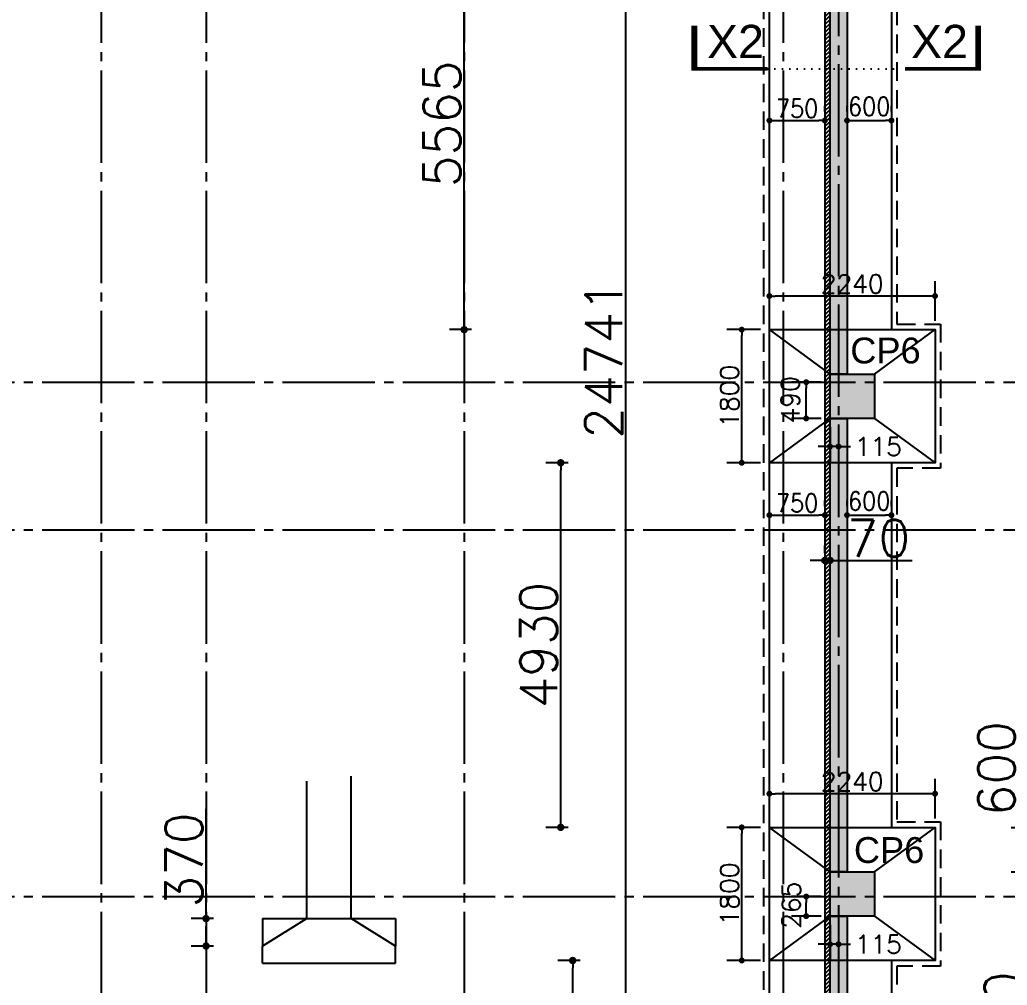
# Model space of a CAD drawing. Extents: x -200722 to 834823, y -494970 to 88783.
# Drawn here: x 253466 to 266819, y 30374 to 43430 of the extents above; entities that cross this region are included whole.
import ezdxf
from ezdxf.enums import TextEntityAlignment as Align

# ---------------------------------------------------------------- set-up
doc = ezdxf.new("R2010")
doc.units = 0
doc.header["$LTSCALE"] = 100
doc.header["$MEASUREMENT"] = 0
doc.header["$PDMODE"] = 34
for name, pattern in [('ACAD_ISO04W100', [30, 24, -3, 0, -3]), ('CL', [3.25, 2.5, -0.25, 0.25, -0.25]), ('DOT', [0.25, 0, -0.25]), ('HIDDEN', [0.375, 0.25, -0.125])]:
    doc.linetypes.add(name, pattern=pattern)
doc.layers.get('0').update_dxf_attribs({"linetype": 'CONTINUOUS'})
doc.layers.get('DEFPOINTS').update_dxf_attribs({"linetype": 'CONTINUOUS'})
for name, color, linetype in [('A-Grid', 5, 'ACAD_ISO04W100'), ('BEAM', 4, 'CONTINUOUS'), ('COL', 150, 'CONTINUOUS'), ('DIM', 3, 'CONTINUOUS'), ('F_EXEC', 3, 'HIDDEN'), ('F_FTG1', 11, 'CONTINUOUS'), ('RCCWALL', 6, 'CONTINUOUS'), ('TEXT', 2, 'CONTINUOUS')]:
    doc.layers.add(name, color=color, linetype=linetype)
doc.layers.add('HATCH', color=252, linetype='CONTINUOUS', lineweight=30)
doc.styles.add('AR', font='arial.ttf')
doc.styles.add('ROMANS', font='romans.shx')
doc.styles.get("Standard").update_dxf_attribs({"font": 'simplex.shx'})
doc.styles.add('TIMES-N', font='arial.ttf')
doc.dimstyles.new('01 S.K', dxfattribs={"dimtxt": 230, "dimasz": 100, "dimexe": 200, "dimexo": 100, "dimgap": 50, "dimtad": 1, "dimdec": 0, "dimzin": 0, "dimdsep": 46, "dimtxsty": 'Standard', "dimblk": 'DOT', "dimcen": 0.09, "dimclrd": 4, "dimclre": 4, "dimclrt": 4, "dimadec": 0, "dimazin": 0, "dimtfac": 1, "dimtdec": 0, "dimtofl": 0, "dimtmove": 0, "dimatfit": 3, "dimfxl": 2, "dimtolj": 1, "dimtzin": 0, "dimarcsym": 1})
doc.dimstyles.new('STANDARD$0', dxfattribs={"dimtxt": 2.5, "dimasz": 2.5, "dimexe": 2, "dimexo": 0.7, "dimgap": 0.9, "dimtad": 1, "dimdec": 0, "dimdsep": 46, "dimtxsty": 'ROMANS', "dimcen": 0.09, "dimclrd": 4, "dimclre": 4, "dimclrt": 3, "dimadec": 0, "dimazin": 0, "dimtfac": 1, "dimtdec": 0, "dimtmove": 0, "dimatfit": 3, "dimfxl": 1, "dimtolj": 1, "dimtzin": 0, "dimarcsym": 0})

# ---------------------------------------------------------------- blocks, each defined once
blk = doc.blocks.new('DOT')
at = {"color": 0, "linetype": 'ByBlock'}
blk.add_line((-0.5, 0), (-1, 0), dxfattribs=at)
at = {"color": 0, "linetype": 'ByBlock', "const_width": 0.5}
blk.add_lwpolyline([(-0.25, 0, 1), (0.25, 0, 1)], format="xyb", close=True, dxfattribs=at)
blk = doc.blocks.new('*D1071')
at = {"layer": 'BEAM', "color": 0, "lineweight": -2, "transparency": 16777216}
for p, q in [((263603, 36851), (263603, 36931)), ((264353, 36851), (264353, 36931)), ((263683, 36731), (264273, 36731))]:
    blk.add_line(p, q, dxfattribs=at)
at = {"layer": 'DEFPOINTS', "color": 0, "lineweight": -3, "transparency": 16777216}
for p in [(263603, 36731, 7447), (264353, 36731, 7447), (264353, 36731)]:
    blk.add_point(p, dxfattribs=at)
at = {"layer": 'BEAM', "color": 0, "lineweight": -2, "transparency": 16777216, "xscale": 80, "yscale": 80, "zscale": 80, "rotation": 180}
blk.add_blockref('DOT', (263603, 36731), dxfattribs=at)
at = {"layer": 'BEAM', "color": 0, "lineweight": -2, "transparency": 16777216, "xscale": 80, "yscale": 80, "zscale": 80}
blk.add_blockref('DOT', (264353, 36731), dxfattribs=at)
at = {"layer": 'BEAM', "color": 0, "transparency": 16777216, "insert": (263978, 36895), "char_height": 248, "attachment_point": 5}
blk.add_mtext('\\A1;{\\W0.9;750}', dxfattribs=at)
blk = doc.blocks.new('_DOT')
at = {"color": 0, "linetype": 'ByBlock'}
blk.add_line((-0.5, 0), (-1, 0), dxfattribs=at)
at = {"color": 0, "linetype": 'ByBlock', "const_width": 0.5}
blk.add_lwpolyline([(-0.25, 0, 1), (0.25, 0, 1)], format="xyb", close=True, dxfattribs=at)
blk = doc.blocks.new('*D1072')
at = {"layer": 'BEAM', "color": 0, "lineweight": -2, "transparency": 16777216}
for p, q in [((264653, 36851), (264653, 36931)), ((265253, 36851), (265253, 36931)), ((264733, 36731), (265173, 36731))]:
    blk.add_line(p, q, dxfattribs=at)
at = {"layer": 'DEFPOINTS', "color": 0, "lineweight": -3, "transparency": 16777216}
for p in [(264653, 36731, 7447), (265253, 36731, 7447), (265253, 36731)]:
    blk.add_point(p, dxfattribs=at)
at = {"layer": 'BEAM', "color": 0, "lineweight": -2, "transparency": 16777216, "xscale": 80, "yscale": 80, "zscale": 80, "rotation": 180}
blk.add_blockref('DOT', (264653, 36731), dxfattribs=at)
at = {"layer": 'BEAM', "color": 0, "lineweight": -2, "transparency": 16777216, "xscale": 80, "yscale": 80, "zscale": 80}
blk.add_blockref('DOT', (265253, 36731), dxfattribs=at)
at = {"layer": 'BEAM', "color": 0, "transparency": 16777216, "insert": (264953, 36922), "char_height": 248, "attachment_point": 5}
blk.add_mtext('\\A1;{\\W0.9;600}', dxfattribs=at)
blk = doc.blocks.new('*D1324')
at = {"layer": 'BEAM', "color": 0, "lineweight": -2, "transparency": 16777216}
for p, q in [((264423, 31190), (264423, 30729)), ((264538, 31189), (264538, 30729)), ((264343, 30929), (264263, 30929)), ((264538, 30929), (264423, 30929)), ((264618, 30929), (264698, 30929))]:
    blk.add_line(p, q, dxfattribs=at)
at = {"layer": 'DEFPOINTS', "color": 0, "lineweight": -3, "transparency": 16777216}
for p in [(264423, 31310, -2904), (264538, 31309, 17790), (264423, 30929)]:
    blk.add_point(p, dxfattribs=at)
at = {"layer": 'BEAM', "color": 0, "lineweight": -2, "transparency": 16777216, "xscale": 80, "yscale": 80, "zscale": 80}
blk.add_blockref('DOT', (264423, 30929), dxfattribs=at)
at = {"layer": 'BEAM', "color": 0, "lineweight": -2, "transparency": 16777216, "xscale": 80, "yscale": 80, "zscale": 80, "rotation": 180}
blk.add_blockref('DOT', (264538, 30929), dxfattribs=at)
at = {"layer": 'BEAM', "color": 0, "transparency": 16777216, "insert": (265076, 30929), "char_height": 248, "attachment_point": 5}
blk.add_mtext('\\A1;115', dxfattribs=at)
blk = doc.blocks.new('*D1325')
at = {"layer": 'BEAM', "color": 0, "lineweight": -2, "transparency": 16777216}
for p, q in [((264303, 31574), (263901, 31574)), ((264101, 31389), (264101, 31494)), ((264303, 31309), (263901, 31309))]:
    blk.add_line(p, q, dxfattribs=at)
at = {"layer": 'DEFPOINTS', "color": 0, "lineweight": -3, "transparency": 16777216}
for p in [(264101, 31574), (264423, 31574, 7447), (264423, 31309, -2897)]:
    blk.add_point(p, dxfattribs=at)
at = {"layer": 'BEAM', "color": 0, "lineweight": -2, "transparency": 16777216, "xscale": 80, "yscale": 80, "zscale": 80}
for p, rotation in [((264101, 31574), 90), ((264101, 31309), 270)]:
    blk.add_blockref('DOT', p, dxfattribs=dict(at, rotation=rotation))
at = {"layer": 'BEAM', "color": 0, "transparency": 16777216, "insert": (263899, 31457), "char_height": 248, "attachment_point": 5, "rotation": 90}
blk.add_mtext('\\A1;265', dxfattribs=at)
blk = doc.blocks.new('*D1326')
at = {"layer": 'BEAM', "color": 0, "lineweight": -2, "transparency": 16777216}
for p, q in [((263603, 32629), (263603, 33164)), ((265843, 32629), (265843, 33164)), ((265763, 32964), (263683, 32964))]:
    blk.add_line(p, q, dxfattribs=at)
at = {"layer": 'DEFPOINTS', "color": 0, "lineweight": -3, "transparency": 16777216}
for p in [(263603, 32964), (263603, 32509, 7447), (265843, 32509, 7447)]:
    blk.add_point(p, dxfattribs=at)
at = {"layer": 'BEAM', "color": 0, "lineweight": -2, "transparency": 16777216, "xscale": 80, "yscale": 80, "zscale": 80, "rotation": 180}
blk.add_blockref('DOT', (263603, 32964), dxfattribs=at)
at = {"layer": 'BEAM', "color": 0, "lineweight": -2, "transparency": 16777216, "xscale": 80, "yscale": 80, "zscale": 80}
blk.add_blockref('DOT', (265843, 32964), dxfattribs=at)
at = {"layer": 'BEAM', "color": 0, "transparency": 16777216, "insert": (264723, 33128), "char_height": 248, "attachment_point": 5}
blk.add_mtext('\\A1;2240', dxfattribs=at)
blk = doc.blocks.new('*D1327')
at = {"layer": 'BEAM', "color": 0, "lineweight": -2, "transparency": 16777216}
for p, q in [((263483, 32509), (263029, 32509)), ((263229, 30789), (263229, 32429)), ((263483, 30709), (263029, 30709))]:
    blk.add_line(p, q, dxfattribs=at)
at = {"layer": 'DEFPOINTS', "color": 0, "lineweight": -3, "transparency": 16777216}
for p in [(263229, 32509), (263603, 32509, 7447), (263603, 30709, 7447)]:
    blk.add_point(p, dxfattribs=at)
at = {"layer": 'BEAM', "color": 0, "lineweight": -2, "transparency": 16777216, "xscale": 80, "yscale": 80, "zscale": 80}
for p, rotation in [((263229, 32509), 90), ((263229, 30709), 270)]:
    blk.add_blockref('DOT', p, dxfattribs=dict(at, rotation=rotation))
at = {"layer": 'BEAM', "color": 0, "transparency": 16777216, "insert": (263065, 31609), "char_height": 248, "attachment_point": 5, "rotation": 90}
blk.add_mtext('\\A1;1800', dxfattribs=at)
blk = doc.blocks.new('*D1328')
at = {"layer": 'BEAM', "color": 0, "lineweight": -2, "transparency": 16777216}
for p, q in [((264423, 37920), (264423, 37459)), ((264538, 37919), (264538, 37459)), ((264343, 37659), (264263, 37659)), ((264538, 37659), (264423, 37659)), ((264618, 37659), (264698, 37659))]:
    blk.add_line(p, q, dxfattribs=at)
at = {"layer": 'DEFPOINTS', "color": 0, "lineweight": -3, "transparency": 16777216}
for p in [(264423, 38040, -2904), (264538, 38039, 7447), (264423, 37659)]:
    blk.add_point(p, dxfattribs=at)
at = {"layer": 'BEAM', "color": 0, "lineweight": -2, "transparency": 16777216, "xscale": 80, "yscale": 80, "zscale": 80}
blk.add_blockref('DOT', (264423, 37659), dxfattribs=at)
at = {"layer": 'BEAM', "color": 0, "lineweight": -2, "transparency": 16777216, "xscale": 80, "yscale": 80, "zscale": 80, "rotation": 180}
blk.add_blockref('DOT', (264538, 37659), dxfattribs=at)
at = {"layer": 'BEAM', "color": 0, "transparency": 16777216, "insert": (265076, 37659), "char_height": 248, "attachment_point": 5}
blk.add_mtext('\\A1;115', dxfattribs=at)
blk = doc.blocks.new('*D1329')
at = {"layer": 'BEAM', "color": 0, "lineweight": -2, "transparency": 16777216}
for p, q in [((264303, 38529), (263901, 38529)), ((264101, 38119), (264101, 38449)), ((264303, 38039), (263901, 38039))]:
    blk.add_line(p, q, dxfattribs=at)
at = {"layer": 'DEFPOINTS', "color": 0, "lineweight": -3, "transparency": 16777216}
for p in [(264101, 38529), (264423, 38529, 7447), (264423, 38039, -2897)]:
    blk.add_point(p, dxfattribs=at)
at = {"layer": 'BEAM', "color": 0, "lineweight": -2, "transparency": 16777216, "xscale": 80, "yscale": 80, "zscale": 80}
for p, rotation in [((264101, 38529), 90), ((264101, 38039), 270)]:
    blk.add_blockref('DOT', p, dxfattribs=dict(at, rotation=rotation))
at = {"layer": 'BEAM', "color": 0, "transparency": 16777216, "insert": (263885, 38290), "char_height": 248, "attachment_point": 5, "rotation": 90}
blk.add_mtext('\\A1;490', dxfattribs=at)
blk = doc.blocks.new('*D1330')
at = {"layer": 'BEAM', "color": 0, "lineweight": -2, "transparency": 16777216}
for p, q in [((263603, 39359), (263603, 39894)), ((265843, 39359), (265843, 39894)), ((265763, 39694), (263683, 39694))]:
    blk.add_line(p, q, dxfattribs=at)
at = {"layer": 'DEFPOINTS', "color": 0, "lineweight": -3, "transparency": 16777216}
for p in [(263603, 39694), (263603, 39239, 7447), (265843, 39239, 7447)]:
    blk.add_point(p, dxfattribs=at)
at = {"layer": 'BEAM', "color": 0, "lineweight": -2, "transparency": 16777216, "xscale": 80, "yscale": 80, "zscale": 80, "rotation": 180}
blk.add_blockref('DOT', (263603, 39694), dxfattribs=at)
at = {"layer": 'BEAM', "color": 0, "lineweight": -2, "transparency": 16777216, "xscale": 80, "yscale": 80, "zscale": 80}
blk.add_blockref('DOT', (265843, 39694), dxfattribs=at)
at = {"layer": 'BEAM', "color": 0, "transparency": 16777216, "insert": (264723, 39858), "char_height": 248, "attachment_point": 5}
blk.add_mtext('\\A1;2240', dxfattribs=at)
blk = doc.blocks.new('*D1331')
at = {"layer": 'BEAM', "color": 0, "lineweight": -2, "transparency": 16777216}
for p, q in [((263483, 39239), (263029, 39239)), ((263229, 37519), (263229, 39159)), ((263483, 37439), (263029, 37439))]:
    blk.add_line(p, q, dxfattribs=at)
at = {"layer": 'DEFPOINTS', "color": 0, "lineweight": -3, "transparency": 16777216}
for p in [(263229, 39239), (263603, 39239, 7447), (263603, 37439, 7447)]:
    blk.add_point(p, dxfattribs=at)
at = {"layer": 'BEAM', "color": 0, "lineweight": -2, "transparency": 16777216, "xscale": 80, "yscale": 80, "zscale": 80}
for p, rotation in [((263229, 39239), 90), ((263229, 37439), 270)]:
    blk.add_blockref('DOT', p, dxfattribs=dict(at, rotation=rotation))
at = {"layer": 'BEAM', "color": 0, "transparency": 16777216, "insert": (263065, 38339), "char_height": 248, "attachment_point": 5, "rotation": 90}
blk.add_mtext('\\A1;1800', dxfattribs=at)
blk = doc.blocks.new('*D2003')
at = {"layer": 'BEAM', "color": 0, "lineweight": -2, "transparency": 16777216}
for p, q in [((263603, 42187), (263603, 42267)), ((264353, 42187), (264353, 42267)), ((263683, 42067), (264273, 42067))]:
    blk.add_line(p, q, dxfattribs=at)
at = {"layer": 'DEFPOINTS', "color": 0, "lineweight": -3, "transparency": 16777216}
for p in [(263603, 42067, 7447), (264353, 42067, 7447), (264353, 42067)]:
    blk.add_point(p, dxfattribs=at)
at = {"layer": 'BEAM', "color": 0, "lineweight": -2, "transparency": 16777216, "xscale": 80, "yscale": 80, "zscale": 80, "rotation": 180}
blk.add_blockref('DOT', (263603, 42067), dxfattribs=at)
at = {"layer": 'BEAM', "color": 0, "lineweight": -2, "transparency": 16777216, "xscale": 80, "yscale": 80, "zscale": 80}
blk.add_blockref('DOT', (264353, 42067), dxfattribs=at)
at = {"layer": 'BEAM', "color": 0, "transparency": 16777216, "insert": (263978, 42231), "char_height": 248, "attachment_point": 5}
blk.add_mtext('\\A1;{\\W0.9;750}', dxfattribs=at)
blk = doc.blocks.new('*D2004')
at = {"layer": 'BEAM', "color": 0, "lineweight": -2, "transparency": 16777216}
for p, q in [((264653, 42187), (264653, 42267)), ((265253, 42187), (265253, 42267)), ((264733, 42067), (265173, 42067))]:
    blk.add_line(p, q, dxfattribs=at)
at = {"layer": 'DEFPOINTS', "color": 0, "lineweight": -3, "transparency": 16777216}
for p in [(264653, 42067, 7447), (265253, 42067, 7447), (265253, 42067)]:
    blk.add_point(p, dxfattribs=at)
at = {"layer": 'BEAM', "color": 0, "lineweight": -2, "transparency": 16777216, "xscale": 80, "yscale": 80, "zscale": 80, "rotation": 180}
blk.add_blockref('DOT', (264653, 42067), dxfattribs=at)
at = {"layer": 'BEAM', "color": 0, "lineweight": -2, "transparency": 16777216, "xscale": 80, "yscale": 80, "zscale": 80}
blk.add_blockref('DOT', (265253, 42067), dxfattribs=at)
at = {"layer": 'BEAM', "color": 0, "transparency": 16777216, "insert": (264953, 42258), "char_height": 248, "attachment_point": 5}
blk.add_mtext('\\A1;{\\W0.9;600}', dxfattribs=at)
blk = doc.blocks.new('*D2992')
at = {"color": 4, "lineweight": -2, "ltscale": 0.4, "transparency": 16777216}
for p, q in [((261762, 51205), (261462, 51205)), ((261662, 26564), (261662, 51105)), ((261762, 26464), (261462, 26464))]:
    blk.add_line(p, q, dxfattribs=at)
at = {"layer": 'DEFPOINTS', "color": 0, "lineweight": -3, "ltscale": 0.4, "transparency": 16777216}
for p in [(261662, 51205), (264423, 51205), (264423, 26464)]:
    blk.add_point(p, dxfattribs=at)
at = {"color": 4, "lineweight": -2, "ltscale": 0.4, "transparency": 16777216, "xscale": 100, "yscale": 100, "zscale": 100}
for p, rotation in [((261662, 51205), 90), ((261662, 26464), 270)]:
    blk.add_blockref('_DOT', p, dxfattribs=dict(at, rotation=rotation))
at = {"color": 4, "lineweight": -3, "ltscale": 0.4, "transparency": 16777216, "insert": (261362, 38835), "char_height": 500, "attachment_point": 5, "rotation": 90}
blk.add_mtext('\\A1;24741', dxfattribs=at)
blk = doc.blocks.new('*D2993')
at = {"color": 4, "lineweight": -2, "ltscale": 0.4, "transparency": 16777216}
for p, q in [((264353, 36219), (264353, 36319)), ((264423, 36219), (264423, 36319)), ((264253, 36119), (264153, 36119)), ((264523, 36119), (265532, 36119))]:
    blk.add_line(p, q, dxfattribs=at)
at = {"layer": 'DEFPOINTS', "color": 0, "lineweight": -3, "ltscale": 0.4, "transparency": 16777216}
for p in [(264353, 36119), (264423, 36119), (264423, 36119)]:
    blk.add_point(p, dxfattribs=at)
at = {"color": 4, "lineweight": -2, "ltscale": 0.4, "transparency": 16777216, "xscale": 100, "yscale": 100, "zscale": 100}
blk.add_blockref('_DOT', (264353, 36119), dxfattribs=at)
at = {"color": 4, "lineweight": -2, "ltscale": 0.4, "transparency": 16777216, "xscale": 100, "yscale": 100, "zscale": 100, "rotation": 180}
blk.add_blockref('_DOT', (264423, 36119), dxfattribs=at)
at = {"color": 4, "lineweight": -3, "ltscale": 0.4, "transparency": 16777216, "insert": (265077, 36419), "char_height": 500, "attachment_point": 5}
blk.add_mtext('\\A1;70', dxfattribs=at)
blk = doc.blocks.new('*D3003')
at = {"color": 4, "lineweight": -2, "ltscale": 0.4, "transparency": 16777216}
for p, q in [((261043, 30709), (260743, 30709)), ((260943, 26564), (260943, 30609)), ((261043, 26464), (260743, 26464))]:
    blk.add_line(p, q, dxfattribs=at)
at = {"layer": 'DEFPOINTS', "color": 0, "lineweight": -3, "ltscale": 0.4, "transparency": 16777216}
for p in [(260943, 30709), (265020, 30709), (265020, 26464)]:
    blk.add_point(p, dxfattribs=at)
at = {"color": 4, "lineweight": -2, "ltscale": 0.4, "transparency": 16777216, "xscale": 100, "yscale": 100, "zscale": 100}
for p, rotation in [((260943, 30709), 90), ((260943, 26464), 270)]:
    blk.add_blockref('_DOT', p, dxfattribs=dict(at, rotation=rotation))
at = {"color": 4, "lineweight": -3, "ltscale": 0.4, "transparency": 16777216, "insert": (260643, 28587), "char_height": 500, "attachment_point": 5, "rotation": 90}
blk.add_mtext('\\A1;4245', dxfattribs=at)
blk = doc.blocks.new('*D3005')
at = {"color": 4, "lineweight": -2, "ltscale": 0.4, "transparency": 16777216}
for p, q in [((260881, 37439), (260581, 37439)), ((260781, 32609), (260781, 37339)), ((260881, 32509), (260581, 32509))]:
    blk.add_line(p, q, dxfattribs=at)
at = {"layer": 'DEFPOINTS', "color": 0, "lineweight": -3, "ltscale": 0.4, "transparency": 16777216}
for p in [(260781, 37439), (264983, 37439), (264983, 32509)]:
    blk.add_point(p, dxfattribs=at)
at = {"color": 4, "lineweight": -2, "ltscale": 0.4, "transparency": 16777216, "xscale": 100, "yscale": 100, "zscale": 100}
for p, rotation in [((260781, 37439), 90), ((260781, 32509), 270)]:
    blk.add_blockref('_DOT', p, dxfattribs=dict(at, rotation=rotation))
at = {"color": 4, "lineweight": -3, "ltscale": 0.4, "transparency": 16777216, "insert": (260481, 34974), "char_height": 500, "attachment_point": 5, "rotation": 90}
blk.add_mtext('\\A1;4930', dxfattribs=at)
blk = doc.blocks.new('*D3006')
at = {"color": 4, "lineweight": -2, "ltscale": 0.4, "transparency": 16777216}
for p, q in [((259575, 44804), (259275, 44804)), ((259475, 39339), (259475, 44704)), ((259575, 39239), (259275, 39239))]:
    blk.add_line(p, q, dxfattribs=at)
at = {"layer": 'DEFPOINTS', "color": 0, "lineweight": -3, "ltscale": 0.4, "transparency": 16777216}
for p in [(259475, 44804), (264878, 44804), (264878, 39239)]:
    blk.add_point(p, dxfattribs=at)
at = {"color": 4, "lineweight": -2, "ltscale": 0.4, "transparency": 16777216, "xscale": 100, "yscale": 100, "zscale": 100}
for p, rotation in [((259475, 44804), 90), ((259475, 39239), 270)]:
    blk.add_blockref('_DOT', p, dxfattribs=dict(at, rotation=rotation))
at = {"color": 4, "lineweight": -3, "ltscale": 0.4, "transparency": 16777216, "insert": (259175, 42022), "char_height": 500, "attachment_point": 5, "rotation": 90}
blk.add_mtext('\\A1;5565', dxfattribs=at)
blk = doc.blocks.new('*D3019')
at = {"color": 4, "lineweight": -2, "ltscale": 0.4, "transparency": 16777216}
for p, q in [((266974, 32509), (266974, 33995)), ((266874, 32509), (267174, 32509)), ((266974, 32009), (266974, 32409)), ((266874, 31909), (267174, 31909))]:
    blk.add_line(p, q, dxfattribs=at)
at = {"layer": 'DEFPOINTS', "color": 0, "lineweight": -3, "ltscale": 0.4, "transparency": 16777216}
for p in [(264932, 32509), (266974, 32509), (264932, 31909)]:
    blk.add_point(p, dxfattribs=at)
at = {"color": 4, "lineweight": -2, "ltscale": 0.4, "transparency": 16777216, "xscale": 100, "yscale": 100, "zscale": 100}
for p, rotation in [((266974, 32509), 90), ((266974, 31909), 270)]:
    blk.add_blockref('_DOT', p, dxfattribs=dict(at, rotation=rotation))
at = {"color": 4, "lineweight": -3, "ltscale": 0.4, "transparency": 16777216, "insert": (266674, 33302), "char_height": 500, "attachment_point": 5, "rotation": 90}
blk.add_mtext('\\A1;600', dxfattribs=at)
blk = doc.blocks.new('*D3020')
at = {"color": 4, "lineweight": -2, "ltscale": 0.4, "transparency": 16777216}
for p, q in [((266963, 31309), (267263, 31309)), ((267063, 31209), (267063, 30809)), ((266963, 30709), (267263, 30709)), ((267063, 30709), (267063, 29224))]:
    blk.add_line(p, q, dxfattribs=at)
at = {"layer": 'DEFPOINTS', "color": 0, "lineweight": -3, "ltscale": 0.4, "transparency": 16777216}
for p in [(264862, 31309), (265020, 30709), (267063, 30709)]:
    blk.add_point(p, dxfattribs=at)
at = {"color": 4, "lineweight": -2, "ltscale": 0.4, "transparency": 16777216, "xscale": 100, "yscale": 100, "zscale": 100}
for p, rotation in [((267063, 31309), 90), ((267063, 30709), 270)]:
    blk.add_blockref('_DOT', p, dxfattribs=dict(at, rotation=rotation))
at = {"color": 4, "lineweight": -3, "ltscale": 0.4, "transparency": 16777216, "insert": (266763, 29917), "char_height": 500, "attachment_point": 5, "rotation": 90}
blk.add_mtext('\\A1;600', dxfattribs=at)
blk = doc.blocks.new('*D3021')
at = {"color": 4, "lineweight": -2, "ltscale": 0.4, "transparency": 16777216}
for p, q in [((255985, 31275), (255985, 32760)), ((256085, 31275), (255785, 31275)), ((255985, 31005), (255985, 31175)), ((256085, 30905), (255785, 30905))]:
    blk.add_line(p, q, dxfattribs=at)
at = {"layer": 'DEFPOINTS', "color": 0, "lineweight": -3, "ltscale": 0.4, "transparency": 16777216}
for p in [(255985, 31275), (256748, 31275), (256748, 30905)]:
    blk.add_point(p, dxfattribs=at)
at = {"color": 4, "lineweight": -2, "ltscale": 0.4, "transparency": 16777216, "xscale": 100, "yscale": 100, "zscale": 100}
for p, rotation in [((255985, 31275), 90), ((255985, 30905), 270)]:
    blk.add_blockref('_DOT', p, dxfattribs=dict(at, rotation=rotation))
at = {"color": 4, "lineweight": -3, "ltscale": 0.4, "transparency": 16777216, "insert": (255685, 32068), "char_height": 500, "attachment_point": 5, "rotation": 90}
blk.add_mtext('\\A1;370', dxfattribs=at)

msp = doc.modelspace()

# ---------------------------------------------------------------- hatches: boundary and pattern name
at = {"layer": 'DIM', "ltscale": 0.4, "true_color": 0x000000}
h = msp.add_hatch(dxfattribs=at)
h.set_pattern_fill('ANSI31', color=18, scale=300, style=0)
h.paths.add_polyline_path([(264422.6, 51274.9), (264352.6, 51274.9), (264352.6, 25039.4), (264422.6, 25039.4)])
at = {"layer": 'HATCH', "lineweight": -3, "ltscale": 0.4, "true_color": 0x000000}
for points in [[(264422.6, 45404.4), (264652.6, 45404.4), (264652.6, 38639.4), (264422.6, 38639.4)], [(264422.6, 38039.4), (264652.6, 38039.4), (264652.6, 31909.4), (264422.6, 31909.4)], [(264422.6, 31309.4), (264652.6, 31309.4), (264652.6, 25639.4), (264422.6, 25639.4)]]:
    msp.add_hatch(color=18, dxfattribs=at).paths.add_polyline_path(points)
at = {"layer": 'HATCH', "ltscale": 0.4, "true_color": 0x000000}
for points in [[(264422.6, 38639.4), (265022.6, 38639.4), (265022.6, 38039.4), (264422.6, 38039.4)], [(264422.6, 31909.4), (265022.6, 31909.4), (265022.6, 31309.4), (264422.6, 31309.4)]]:
    msp.add_hatch(color=18, dxfattribs=at).paths.add_polyline_path(points)

# ---------------------------------------------------------------- linework, layer by layer
at = {"color": 1, "linetype": 'DOT', "ltscale": 4}
msp.add_line((263578.5, 42765.1, 7446.6), (265437.2, 42765.1, 7446.6), dxfattribs=at)
at = {"color": 5, "lineweight": -3, "ltscale": 0.4}
for p, q in [((257348, 31274.7), (257348, 33133.7)), ((257948, 31274.7), (257948, 33199.3)), ((256748, 31274.7), (258548, 31274.7)), ((257348, 31274.7), (256748, 30904.7)), ((256748, 31274.7), (256748, 30904.7)), ((258548, 30904.7), (257948, 31274.7)), ((258548, 31274.7), (258548, 30904.7)), ((256748, 30674.7), (256748, 30904.7)), ((258548, 30674.7), (258548, 30904.7)), ((256748, 30674.7), (258548, 30674.7))]:
    msp.add_line(p, q, dxfattribs=at)
at = {"layer": 'A-Grid', "color": 8, "linetype": 'CL', "ltscale": 5}
for p, q in [((264537.6, 59080.9, 17790.4), (264537.6, 10145.8, 17790.4)), ((224519.6, 38529.4, 7446.6), (327010.7, 38529.4, 7446.6)), ((224519.6, 36534.4, 7446.6), (327010.7, 36534.4, 7446.6)), ((224519.6, 31574.4, 7446.6), (327010.7, 31574.4, 7446.6))]:
    msp.add_line(p, q, dxfattribs=at)
at = {"layer": 'A-Grid', "color": 8, "linetype": 'CL', "ltscale": 5, "elevation": 7446.6}
for points in [[(254564.6, 62242.9), (254564.6, -9708.8)], [(255984.6, 62242.9), (255984.6, -9708.8)], [(259474.6, 62242.9), (259474.6, -9708.8)], [(263790.6, 62242.9), (263790.6, -9708.8)]]:
    msp.add_lwpolyline(points, dxfattribs=at)
at = {"layer": 'COL', "color": 18, "ltscale": 500, "true_color": 0x000000, "elevation": 7446.6}
for points in [[(264422.6, 38639.4), (265022.6, 38639.4), (265022.6, 38039.4), (264422.6, 38039.4), (264422.6, 38639.4)], [(264422.6, 31909.4), (265022.6, 31909.4), (265022.6, 31309.4), (264422.6, 31309.4), (264422.6, 31909.4)]]:
    msp.add_lwpolyline(points, dxfattribs=at)
at = {"layer": 'DIM', "color": 1, "elevation": 7446.6}
for points in [[(262589.4, 43348.2, 80, 80, 0), (262589.4, 42765.1, 50, 50, 0), (263578.5, 42765.1, 50, 50, 0)], [(266426.3, 43348.2, 80, 80, 0), (266426.3, 42765.1, 50, 50, 0), (265437.2, 42765.1, 50, 50, 0)]]:
    msp.add_lwpolyline(points, format="xyseb", dxfattribs=at)
at = {"layer": 'F_EXEC', "color": 18, "ltscale": 10, "true_color": 0x000000}
for p, q in [((263527.6, 25814.4, 7446.6), (263527.6, 52099.9, 7446.6)), ((265327.6, 44729.4, 7446.6), (265327.6, 39314.4, 7446.6)), ((265327.6, 37364.4, 7446.6), (265327.6, 32584.4, 7446.6)), ((265327.6, 30634.4, 7446.6), (265327.6, 26539.4, 7446.6))]:
    msp.add_line(p, q, dxfattribs=at)
at = {"layer": 'F_EXEC', "color": 18, "ltscale": 10, "true_color": 0x000000, "elevation": 7446.6}
for points in [[(265327.6, 39314.4), (265917.6, 39314.4), (265917.6, 37364.4), (265327.6, 37364.4)], [(265327.6, 32584.4), (265917.6, 32584.4), (265917.6, 30634.4), (265327.6, 30634.4)]]:
    msp.add_lwpolyline(points, dxfattribs=at)
at = {"layer": 'F_FTG1', "color": 18, "ltscale": 0.4, "true_color": 0x000000}
for p, q in [((263602.6, 26464.4, 7446.6), (263602.6, 52024.9, 7446.6)), ((265252.6, 44804.4, 7446.6), (265252.6, 39239.4, 7446.6)), ((264422.6, 38639.4, -2897.2), (263602.6, 39239.4, 7446.6)), ((265022.6, 38639.4, 7446.6), (265842.6, 39239.4, 7446.6)), ((264422.5, 38039.4, -2897.2), (263602.6, 37439.4, 7446.6)), ((265022.6, 38039.4, 7446.6), (265842.6, 37439.4, 7446.6)), ((265252.6, 37439.4, 7446.6), (265252.6, 32509.4, 7446.6)), ((264422.6, 31909.4, -2897.2), (263602.6, 32509.4, 7446.6)), ((265022.6, 31909.4, 7446.6), (265842.6, 32509.4, 7446.6)), ((264422.5, 31309.4, -2897.2), (263602.6, 30709.4, 7446.6)), ((265022.6, 31309.4, 7446.6), (265842.6, 30709.4, 7446.6)), ((265252.6, 30709.4, 7446.6), (265252.6, 26464.4, 7446.6))]:
    msp.add_line(p, q, dxfattribs=at)
at = {"layer": 'F_FTG1', "color": 18, "ltscale": 0.4, "true_color": 0x000000, "elevation": 7446.6}
for points in [[(263602.6, 37439.4), (263602.6, 39239.4), (265842.6, 39239.4), (265842.6, 37439.4)], [(263602.6, 30709.4), (263602.6, 32509.4), (265842.6, 32509.4), (265842.6, 30709.4)]]:
    msp.add_lwpolyline(points, close=True, dxfattribs=at)
at = {"layer": 'RCCWALL', "color": 1, "ltscale": 0.4, "elevation": 7446.6}
msp.add_lwpolyline([(264422.6, 51274.9), (264352.6, 51274.9), (264352.6, 25039.4), (264422.6, 25039.4)], close=True, dxfattribs=at)
at = {"layer": 'RCCWALL', "color": 42, "ltscale": 0.4, "elevation": 7446.6}
for points in [[(264422.6, 45404.4), (264652.6, 45404.4), (264652.6, 38639.4), (264422.6, 38639.4)], [(264422.6, 38039.4), (264652.6, 38039.4), (264652.6, 31909.4), (264422.6, 31909.4)], [(264422.6, 31309.4), (264652.6, 31309.4), (264652.6, 25639.4), (264422.6, 25639.4)]]:
    msp.add_lwpolyline(points, close=True, dxfattribs=at)

# ---------------------------------------------------------------- texts
at = {"layer": 'TEXT', "color": 18, "true_color": 0x000000, "style": 'TIMES-N'}
for p in [(262760.1, 43135.6, 7446.6), (265518.8, 43135.6, 7446.6)]:
    msp.add_text('X2', height=450, dxfattribs=at).set_placement(p, align=Align.MIDDLE_LEFT)
at = {"layer": 'TEXT', "color": 18, "true_color": 0x000000, "style": 'AR'}
for p in [(264697.2, 38782.1), (264746, 32027.4, 7446.6)]:
    msp.add_text('CP6', height=350, dxfattribs=at).set_placement(p)

# ---------------------------------------------------------------- dimensions: what is measured, and where the dimension line sits
at = {"color": 5, "lineweight": -3, "ltscale": 0.4}
for base, p1, p2, picture, middle in [((261662.3132, 51204.882), (264422.6238, 26464.3818, 7446.621), (264422.6246, 51204.882), '*D2992', (261362.3132, 38834.6319)), ((259474.6, 44804.4), (264877.7, 39239.4, 7446.6), (264877.7, 44804.4), '*D3006', (259174.6, 42021.9)), ((260780.8, 37439.4), (264982.7, 32509.4, 7446.6), (264982.7, 37439.4, 7446.6), '*D3005', (260480.8, 34974.4)), ((266973.8, 32509.4), (264931.7, 31909.4, 7446.6), (264931.7, 32509.4, 7446.6), '*D3019', (266673.8, 33302.2)), ((255984.6, 31274.7), (256748, 30904.7), (256748, 31274.7), '*D3021', (255684.6, 32067.5)), ((267063.1, 30709.4), (264862.2, 31309.4, 7446.6), (265019.6, 30709.4), '*D3020', (266763.1, 29916.5)), ((260942.8, 30709.4), (265019.6, 26464.4), (265019.6, 30709.4, 7446.6), '*D3003', (260642.8, 28586.9))]:
    dim = msp.add_linear_dim(base=base, p1=p1, p2=p2, angle=90, dimstyle='01 S.K', override={"dimtxt": 500, "dimfxl": 100, "dimfxlon": 1}, dxfattribs=at)
    dim.commit()
    dim.dimension.update_dxf_attribs({"geometry": picture, "text_midpoint": middle})
dim = msp.add_linear_dim(base=(264422.6, 36118.5), p1=(264352.6, 36118.5, 7446.6), p2=(264422.6, 36118.5, 7446.6), dimstyle='01 S.K', override={"dimtxt": 500, "dimfxl": 100, "dimfxlon": 1}, dxfattribs=at)
dim.commit()
dim.dimension.update_dxf_attribs({"geometry": '*D2993', "text_midpoint": (265077.4, 36418.5)})
at = {"layer": 'BEAM', "color": 18, "true_color": 0x000000}
for base, p1, p2, picture, middle in [((264352.6, 42067.2, -7446.6), (263602.6, 42067.2), (264352.6, 42067.2), '*D2003', (263977.6, 42231.2, -7446.6)), ((264352.6, 36730.9), (263602.6, 36730.9, 7446.6), (264352.6, 36730.9, 7446.6), '*D1071', (263977.6, 36894.9))]:
    dim = msp.add_linear_dim(base=base, p1=p1, p2=p2, text='{\\W0.9;<>}', dimstyle='STANDARD$0', override={"dimscale": 8, "dimtxt": 31, "dimasz": 10, "dimexe": 25, "dimexo": 15, "dimgap": 5, "dimzin": 3, "dimtxsty": 'Standard', "dimblk": 'DOT', "dimcen": 3, "dimdle": 1, "dimclrd": 0, "dimclre": 0, "dimclrt": 0, "dimtmove": 2, "dimldrblk": 'DOT', "dimtzin": 3}, dxfattribs=at)
    dim.commit()
    dim.dimension.update_dxf_attribs({"geometry": picture, "text_midpoint": middle})
for base, p1, p2, picture, middle in [((265252.6, 42067.2, -7446.6), (264652.6, 42067.2), (265252.6, 42067.2), '*D2004', (264952.6, 42258.1, -7446.6)), ((265252.6, 36730.9), (264652.6, 36730.9, 7446.6), (265252.6, 36730.9, 7446.6), '*D1072', (264952.6, 36921.8))]:
    dim = msp.add_linear_dim(base=base, p1=p1, p2=p2, text='{\\W0.9;<>}', dimstyle='STANDARD$0', override={"dimscale": 8, "dimtxt": 31, "dimasz": 10, "dimexe": 25, "dimexo": 15, "dimgap": 5, "dimzin": 3, "dimtxsty": 'Standard', "dimblk": 'DOT', "dimcen": 3, "dimdle": 1, "dimclrd": 0, "dimclre": 0, "dimclrt": 0, "dimtmove": 2, "dimldrblk": 'DOT', "dimtzin": 3}, dxfattribs=at)
    dim.commit()
    dim.dimension.update_dxf_attribs({"geometry": picture, "text_midpoint": middle, "dimtype": 160})
for base, p1, p2, angle, picture, middle in [((263602.6, 39693.6), (265842.6, 39239.4, 7446.6), (263602.6, 39239.4, 7446.6), 180, '*D1330', (264722.6, 39857.6)), ((263229.4, 39239.4), (263602.6, 37439.4, 7446.6), (263602.6, 39239.4, 7446.6), 90, '*D1331', (263065.4, 38339.4)), ((263602.6, 32963.6), (265842.6, 32509.4, 7446.6), (263602.6, 32509.4, 7446.6), 180, '*D1326', (264722.6, 33127.6)), ((263229.4, 32509.4), (263602.6, 30709.4, 7446.6), (263602.6, 32509.4, 7446.6), 90, '*D1327', (263065.4, 31609.4))]:
    dim = msp.add_linear_dim(base=base, p1=p1, p2=p2, angle=angle, dimstyle='STANDARD$0', override={"dimscale": 8, "dimtxt": 31, "dimasz": 10, "dimexe": 25, "dimexo": 15, "dimgap": 5, "dimzin": 3, "dimtxsty": 'Standard', "dimblk": 'DOT', "dimcen": 3, "dimdle": 1, "dimclrd": 0, "dimclre": 0, "dimclrt": 0, "dimtmove": 2, "dimldrblk": 'DOT', "dimtzin": 3}, dxfattribs=at)
    dim.commit()
    dim.dimension.update_dxf_attribs({"geometry": picture, "text_midpoint": middle})
for base, p1, p2, angle, picture, middle in [((264100.9, 38529.4), (264422.5, 38039.4, -2897.2), (264422.6, 38529.4, 7446.6), 90, '*D1329', (263884.7, 38290)), ((264423, 37658.7), (264537.6, 38039.4, 7446.6), (264423, 38039.8, -2904.3), 180, '*D1328', (265076, 37658.7)), ((264100.9, 31574.4), (264422.5, 31309.4, -2897.2), (264422.5, 31574.4, 7446.6), 90, '*D1325', (263899, 31457.3)), ((264423, 30928.7), (264537.6, 31309.4, 17790.4), (264423, 31309.8, -2904.3), 180, '*D1324', (265076, 30928.7))]:
    dim = msp.add_linear_dim(base=base, p1=p1, p2=p2, angle=angle, dimstyle='STANDARD$0', override={"dimscale": 8, "dimtxt": 31, "dimasz": 10, "dimexe": 25, "dimexo": 15, "dimgap": 5, "dimzin": 3, "dimtxsty": 'Standard', "dimblk": 'DOT', "dimcen": 3, "dimdle": 1, "dimclrd": 0, "dimclre": 0, "dimclrt": 0, "dimtmove": 2, "dimldrblk": 'DOT', "dimtzin": 3}, dxfattribs=at)
    dim.commit()
    dim.dimension.update_dxf_attribs({"geometry": picture, "text_midpoint": middle, "dimtype": 160})

doc.saveas('drawing.dxf')
